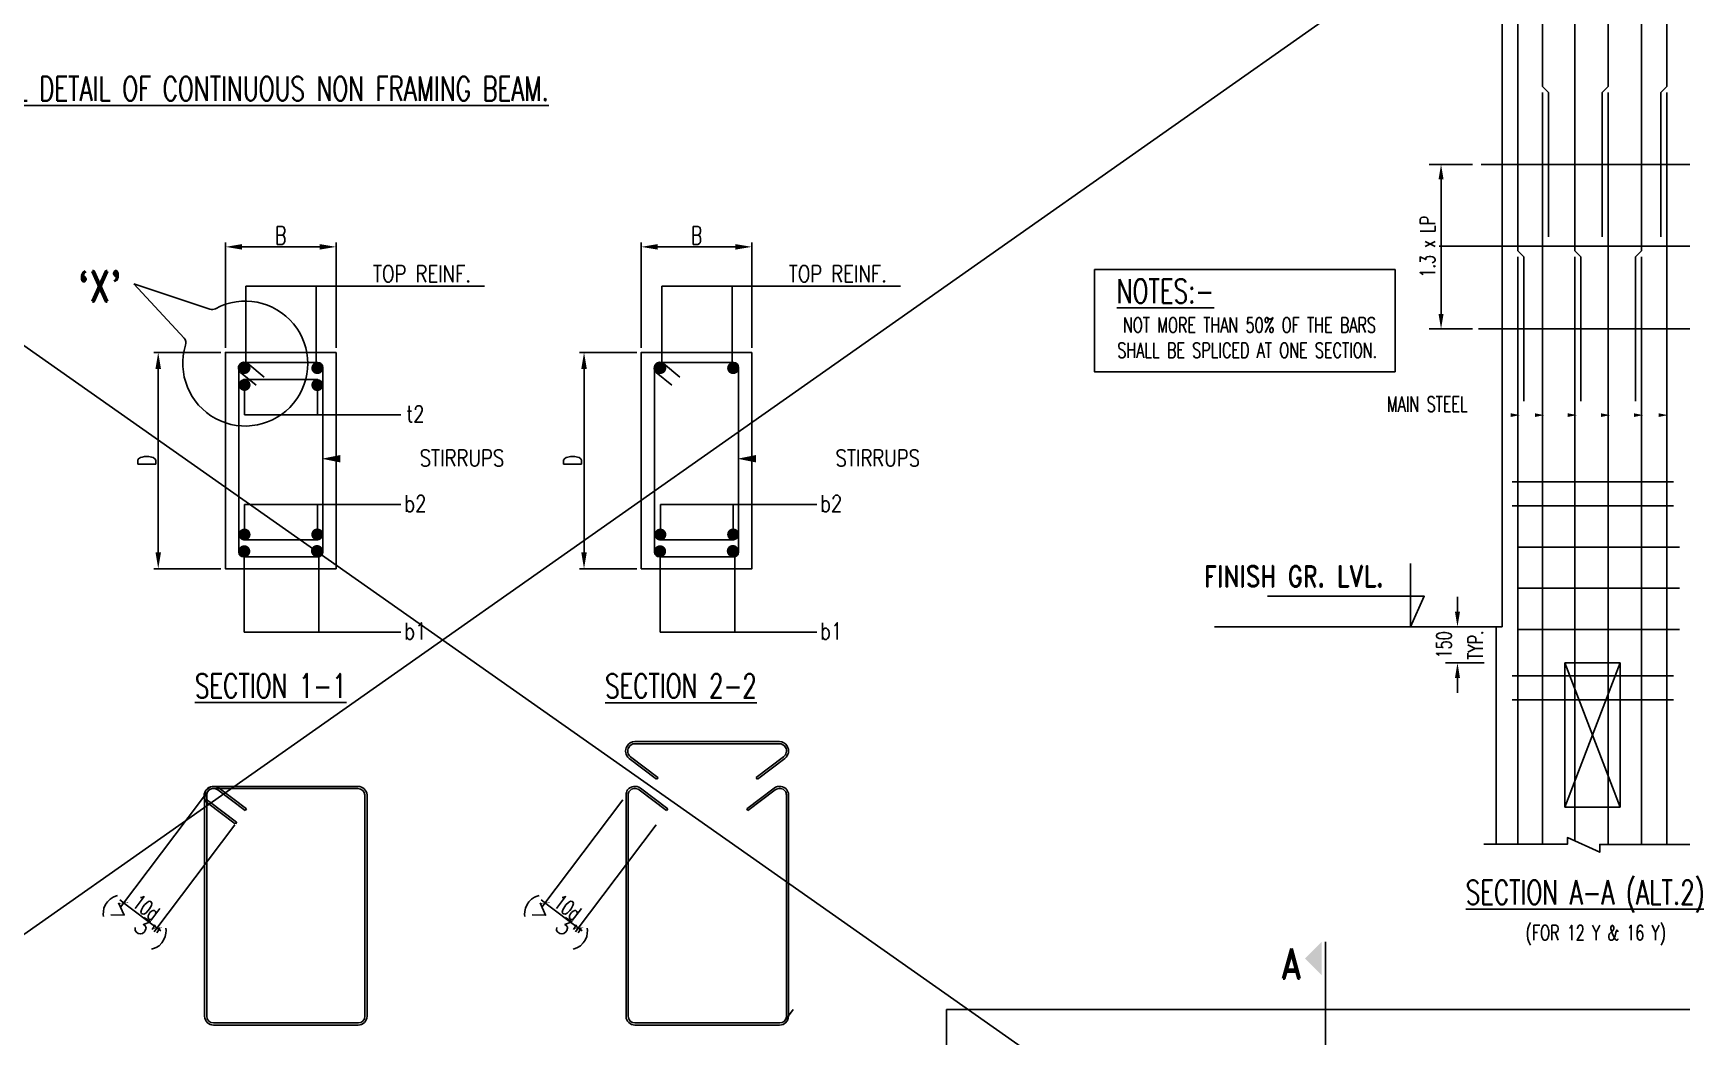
# Model space of a CAD drawing. Extents: x 489124 to 794428, y -356295 to -29813.
# Drawn here: x 555974 to 583374, y -71920 to -55239 of the extents above; entities that cross this region are included whole.
import ezdxf
from ezdxf.enums import TextEntityAlignment as Align
from ezdxf.lldxf.tags import DXFTag

# ---------------------------------------------------------------- set-up
doc = ezdxf.new("R2010")
doc.units = 0
doc.header["$LTSCALE"] = 500
doc.header["$MEASUREMENT"] = 0
doc.layers.get('DEFPOINTS').update_dxf_attribs({"color": 4})
for name, color, linetype in [('BEAM', 4, 'Continuous'), ('CEN', 8, 'CENTER'), ('DIM', 5, 'Continuous'), ('DIM1', 5, 'Continuous'), ('FOOT', 4, 'Continuous'), ('FRAME', 6, 'Continuous'), ('LINK', 2, 'Continuous'), ('REINFORCEMENT', 6, 'Continuous'), ('SECT', 1, 'Continuous'), ('STEEL', 6, 'Continuous'), ('TXT', 4, 'Continuous'), ('TXT1', 2, 'Continuous')]:
    doc.layers.add(name, color=color, linetype=linetype)
doc.layers.add('HEADING-TXT', color=1, linetype='Continuous', lineweight=25)
doc.styles.add('ROMAND', font='romand')
doc.styles.add('ROMANS', font='r.shx', dxfattribs={"width": 0.7, "bigfont": 'bigfont.shx'})
doc.styles.add('ROMENT', font='r.shx', dxfattribs={"bigfont": 'bigfont.shx'})
tags = doc.linetypes.add('CENTER', pattern=[2, 1.25, -0.25, 0.25, -0.25]).pattern_tags.tags
tags[10:11] = [DXFTag(74, 4), DXFTag(75, 0), DXFTag(340, '0'), DXFTag(46, 1.0), DXFTag(50, 0.0), DXFTag(44, 0.0), DXFTag(45, 0.0)]
tags[8:9] = [DXFTag(74, 4), DXFTag(75, 0), DXFTag(340, '0'), DXFTag(46, 1.0), DXFTag(50, 0.0), DXFTag(44, 0.0), DXFTag(45, 0.0)]
tags[6:7] = [DXFTag(74, 4), DXFTag(75, 0), DXFTag(340, '0'), DXFTag(46, 1.0), DXFTag(50, 0.0), DXFTag(44, 0.0), DXFTag(45, 0.0)]
tags[4:5] = [DXFTag(74, 4), DXFTag(75, 0), DXFTag(340, '0'), DXFTag(46, 1.0), DXFTag(50, 0.0), DXFTag(44, 0.0), DXFTag(45, 0.0)]
tags = doc.linetypes.add('HIDDEN', pattern=[0.375, 0.25, -0.125]).pattern_tags.tags
tags[6:7] = [DXFTag(74, 4), DXFTag(75, 0), DXFTag(340, '0'), DXFTag(46, 1.0), DXFTag(50, 0.0), DXFTag(44, 0.0), DXFTag(45, 0.0)]
tags[4:5] = [DXFTag(74, 4), DXFTag(75, 0), DXFTag(340, '0'), DXFTag(46, 1.0), DXFTag(50, 0.0), DXFTag(44, 0.0), DXFTag(45, 0.0)]
doc.dimstyles.new('Copy of INT2TIMES', dxfattribs={"dimtxt": 300, "dimasz": 275, "dimexe": 75, "dimexo": 75, "dimgap": 40, "dimtad": 1, "dimdec": 0, "dimlfac": 0.5, "dimrnd": 5, "dimzin": 0, "dimdsep": 46, "dimtxsty": 'ROMANS', "dimcen": -1, "dimclrd": 5, "dimclre": 5, "dimclrt": 4, "dimadec": 0, "dimazin": 0, "dimtfac": 1, "dimtdec": 0, "dimtix": 1, "dimtofl": 0, "dimtmove": 2, "dimatfit": 3, "dimfxl": 0, "dimtolj": 1, "dimtzin": 0, "dimarcsym": 0})
doc.dimstyles.new('dim25', dxfattribs={"dimtxt": 250, "dimasz": 250, "dimexe": 200, "dimexo": 200, "dimgap": 100, "dimtad": 1, "dimdec": 0, "dimlfac": 0.25, "dimzin": 0, "dimdsep": 46, "dimtxsty": 'ROMANS', "dimcen": 0, "dimclrd": 5, "dimclre": 5, "dimclrt": 4, "dimadec": 0, "dimazin": 0, "dimtfac": 1, "dimtdec": 0, "dimtix": 1, "dimtofl": 0, "dimtmove": 2, "dimatfit": 3, "dimfxl": 0, "dimtolj": 1, "dimtzin": 0, "dimlwd": -1, "dimlwe": -1, "dimarcsym": 0})
doc.dimstyles.new('INT25', dxfattribs={"dimtxt": 250, "dimasz": 80, "dimexe": 60, "dimexo": 60, "dimgap": 40, "dimtad": 1, "dimdec": 0, "dimlfac": 0.25, "dimzin": 0, "dimdsep": 46, "dimtxsty": 'ROMANS', "dimblk": 'DIMTICK', "dimblk1": 'DIMTICK', "dimblk2": 'DIMTICK', "dimsah": 1, "dimcen": -0.25, "dimclrd": 7, "dimclre": 7, "dimclrt": 4, "dimadec": 0, "dimazin": 0, "dimtfac": 1, "dimtdec": 0, "dimtix": 1, "dimtofl": 0, "dimtmove": 2, "dimatfit": 3, "dimldrblk": 'DIMTICK', "dimfxl": 0, "dimtolj": 1, "dimtzin": 0, "dimarcsym": 0})

# ---------------------------------------------------------------- blocks, each defined once
blk = doc.blocks.new('*D32')
at = {"layer": 'DEFPOINTS', "color": 0}
for p in [(579657, -65114), (580240, -65114), (580300, -65714)]:
    blk.add_point(p, dxfattribs=at)
at = {"layer": 'DIM', "color": 5}
for p, q in [((579657, -64864), (579657, -64614)), ((580040, -65114), (579457, -65114)), ((580100, -65714), (579457, -65714)), ((579657, -65964), (579657, -66214))]:
    blk.add_line(p, q, dxfattribs=at)
for points in [[(579615, -64864), (579699, -64864), (579657, -65114)], [(579615, -65964), (579699, -65964), (579657, -65714)]]:
    blk.add_solid(points, dxfattribs=at)
at = {"layer": 'DIM', "color": 4, "insert": (579432, -65414), "char_height": 250, "attachment_point": 5, "rotation": 90, "style": 'ROMANS'}
blk.add_mtext('\\A1;150', dxfattribs=at)
blk = doc.blocks.new('*D41')
at = {"layer": 'DEFPOINTS', "color": 0}
for p in [(579384, -57425), (580108, -57425), (580108, -60160)]:
    blk.add_point(p, dxfattribs=at)
at = {"layer": 'DIM', "color": 5}
for p, q in [((579908, -57425), (579184, -57425)), ((579384, -59910), (579384, -57675)), ((579908, -60160), (579184, -60160))]:
    blk.add_line(p, q, dxfattribs=at)
for points in [[(579342, -57675), (579426, -57675), (579384, -57425)], [(579342, -59910), (579426, -59910), (579384, -60160)]]:
    blk.add_solid(points, dxfattribs=at)
at = {"layer": 'DIM', "color": 4, "insert": (579159, -58793), "char_height": 250, "attachment_point": 5, "rotation": 90, "style": 'ROMANS'}
blk.add_mtext('\\A1;1.3 x LP', dxfattribs=at)
blk = doc.blocks.new('*D70')
at = {"layer": 'DEFPOINTS', "color": 0, "ltscale": 2}
for p in [(561014, -58796), (559174, -60550), (561014, -60550)]:
    blk.add_point(p, dxfattribs=at)
at = {"layer": 'DIM', "color": 5, "lineweight": -2, "ltscale": 2}
for p, q in [((559174, -60475), (559174, -58721)), ((559449, -58796), (560739, -58796)), ((561014, -60475), (561014, -58721))]:
    blk.add_line(p, q, dxfattribs=at)
at = {"layer": 'DIM', "color": 5, "ltscale": 2}
for points in [[(559449, -58750), (559449, -58842), (559174, -58796)], [(560739, -58750), (560739, -58842), (561014, -58796)]]:
    blk.add_solid(points, dxfattribs=at)
at = {"layer": 'DIM', "color": 4, "ltscale": 2, "insert": (560094, -58606), "char_height": 300, "attachment_point": 5, "style": 'ROMANS'}
blk.add_mtext('\\A1;B', dxfattribs=at)
blk = doc.blocks.new('DIMTICK')
for p, q in [((-1, 0), (1, 0)), ((0, 1), (0, -1))]:
    blk.add_line(p, q)
at = {"color": 2, "const_width": 0.1}
blk.add_lwpolyline([(0.71, 0.71), (-0.71, -0.71)], dxfattribs=at)
blk = doc.blocks.new('*D71')
at = {"layer": 'DEFPOINTS', "color": 0}
for p in [(558811, -67944), (559365, -68362), (557481, -69705)]:
    blk.add_point(p, dxfattribs=at)
at = {"layer": 'DIM', "color": 7, "lineweight": -2}
for p, q in [((558775, -67992), (557445, -69753)), ((559329, -68410), (557999, -70171)), ((557971, -70075), (557545, -69754))]:
    blk.add_line(p, q, dxfattribs=at)
at = {"layer": 'DIM', "color": 7, "lineweight": -2, "xscale": 80, "yscale": 80, "zscale": 80}
for p, rotation in [((557481, -69705), 142.943955841153), ((558035, -70123), 322.943955841153)]:
    blk.add_blockref('DIMTICK', p, dxfattribs=dict(at, rotation=rotation))
at = {"layer": 'DIM', "color": 4, "insert": (557857, -69783), "char_height": 250, "attachment_point": 5, "rotation": 322.944, "style": 'ROMANS'}
blk.add_mtext('\\A1;10d', dxfattribs=at)
blk = doc.blocks.new('*D72')
at = {"layer": 'DEFPOINTS', "color": 0, "ltscale": 2}
for p in [(558057, -60550), (559174, -60550), (559174, -64150)]:
    blk.add_point(p, dxfattribs=at)
at = {"layer": 'DIM', "color": 5, "lineweight": -2, "ltscale": 2}
for p, q in [((559099, -60550), (557982, -60550)), ((558057, -63875), (558057, -60825)), ((559099, -64150), (557982, -64150))]:
    blk.add_line(p, q, dxfattribs=at)
at = {"layer": 'DIM', "color": 5, "ltscale": 2}
for points in [[(558011, -60825), (558103, -60825), (558057, -60550)], [(558011, -63875), (558103, -63875), (558057, -64150)]]:
    blk.add_solid(points, dxfattribs=at)
at = {"layer": 'DIM', "color": 4, "ltscale": 2, "insert": (557867, -62350), "char_height": 300, "attachment_point": 5, "rotation": 90, "style": 'ROMANS'}
blk.add_mtext('\\A1;D', dxfattribs=at)
blk = doc.blocks.new('*D73')
at = {"layer": 'DEFPOINTS', "color": 0}
for p in [(565818, -67944), (566372, -68362), (564488, -69705)]:
    blk.add_point(p, dxfattribs=at)
at = {"layer": 'DIM', "color": 7, "lineweight": -2}
for p, q in [((565782, -67992), (564452, -69753)), ((566335, -68410), (565005, -70171)), ((564978, -70075), (564552, -69754))]:
    blk.add_line(p, q, dxfattribs=at)
at = {"layer": 'DIM', "color": 7, "lineweight": -2, "xscale": 80, "yscale": 80, "zscale": 80}
for p, rotation in [((564488, -69705), 142.943955841153), ((565042, -70123), 322.943955841153)]:
    blk.add_blockref('DIMTICK', p, dxfattribs=dict(at, rotation=rotation))
at = {"layer": 'DIM', "color": 4, "insert": (564864, -69783), "char_height": 250, "attachment_point": 5, "rotation": 322.944, "style": 'ROMANS'}
blk.add_mtext('\\A1;10d', dxfattribs=at)
blk = doc.blocks.new('*D127')
at = {"layer": 'DEFPOINTS', "color": 0, "ltscale": 2}
for p in [(567927, -58796), (566087, -60550), (567927, -60550)]:
    blk.add_point(p, dxfattribs=at)
at = {"layer": 'DIM', "color": 5, "lineweight": -2, "ltscale": 2}
for p, q in [((566087, -60475), (566087, -58721)), ((566362, -58796), (567652, -58796)), ((567927, -60475), (567927, -58721))]:
    blk.add_line(p, q, dxfattribs=at)
at = {"layer": 'DIM', "color": 5, "ltscale": 2}
for points in [[(566362, -58750), (566362, -58842), (566087, -58796)], [(567652, -58750), (567652, -58842), (567927, -58796)]]:
    blk.add_solid(points, dxfattribs=at)
at = {"layer": 'DIM', "color": 4, "ltscale": 2, "insert": (567007, -58606), "char_height": 300, "attachment_point": 5, "style": 'ROMANS'}
blk.add_mtext('\\A1;B', dxfattribs=at)
blk = doc.blocks.new('*D128')
at = {"layer": 'DEFPOINTS', "color": 0, "ltscale": 2}
for p in [(565136, -60550), (566087, -60550), (566087, -64150)]:
    blk.add_point(p, dxfattribs=at)
at = {"layer": 'DIM', "color": 5, "lineweight": -2, "ltscale": 2}
for p, q in [((566012, -60550), (565061, -60550)), ((565136, -63875), (565136, -60825)), ((566012, -64150), (565061, -64150))]:
    blk.add_line(p, q, dxfattribs=at)
at = {"layer": 'DIM', "color": 5, "ltscale": 2}
for points in [[(565090, -60825), (565182, -60825), (565136, -60550)], [(565090, -63875), (565182, -63875), (565136, -64150)]]:
    blk.add_solid(points, dxfattribs=at)
at = {"layer": 'DIM', "color": 4, "ltscale": 2, "insert": (564946, -62350), "char_height": 300, "attachment_point": 5, "rotation": 90, "style": 'ROMANS'}
blk.add_mtext('\\A1;D', dxfattribs=at)

msp = doc.modelspace()

# ---------------------------------------------------------------- linework, layer by layer
at = {"layer": 'BEAM', "elevation": 0}
for points in [[(561014, -60550.134), (559174, -60550.134), (559174, -64150.134), (561014, -64150.134)], [(567927, -60550.134), (566087, -60550.134), (566087, -64150.134), (567927, -64150.134)]]:
    msp.add_lwpolyline(points, close=True, dxfattribs=at)
at = {"layer": 'CEN'}
for p, q in [((580050.691, -57425.064), (584520.691, -57425.064)), ((579355.254, -58786.617), (583825.253, -58786.617)), ((580007.865, -60160.462), (584477.865, -60160.462)), ((577462.335, -71213.546), (577462.335, -85935.779))]:
    msp.add_line(p, q, dxfattribs=at)
at = {"layer": 'DIM', "color": 2}
for p, q in [((520770.925, -94887), (604791.327, -35782.252)), ((520770.925, -35782.252), (604791.327, -94887))]:
    msp.add_line(p, q, dxfattribs=at)
at = {"layer": 'DIM'}
for p, q in [((557651.316, -59412.357), (558485.841, -60312.499)), ((558914.238, -59832.796), (557651.316, -59412.357)), ((559514.037, -59449.158), (563483.214, -59449.158)), ((566427.037, -59449.158), (570396.214, -59449.158)), ((581439.865, -65714.367), (582359.865, -68114.367)), ((582359.865, -65714.367), (581439.865, -68114.367)), ((558753.613, -68020.209), (558896.606, -67830.837)), ((568610.072, -71480.593), (568467.079, -71669.965))]:
    msp.add_line(p, q, dxfattribs=at)
at = {"layer": 'DIM', "ltscale": 2}
for p, q in [((559491.43, -61092.289), (559491.43, -61591.589)), ((560702.079, -61094.367), (560702.079, -61593.666)), ((559491.43, -61591.589), (562092, -61591.589)), ((559491.43, -63580.433), (559491.43, -63081.134)), ((559491.43, -63081.134), (562092, -63081.134)), ((560702.079, -63578.356), (560702.079, -63079.057)), ((566404.43, -63580.433), (566404.43, -63081.134)), ((566404.43, -63081.134), (569005, -63081.134)), ((567615.079, -63578.356), (567615.079, -63079.057)), ((559487.75, -63808.085), (559487.75, -65201.155)), ((566400.75, -63808.085), (566400.75, -65201.155)), ((559487.75, -65201.155), (562092, -65201.155)), ((566400.75, -65201.155), (569005, -65201.155))]:
    msp.add_line(p, q, dxfattribs=at)
at = {"layer": 'DIM', "color": 3, "linetype": 'Continuous'}
msp.add_line((580399.865, -65114.367), (575618.329, -65114.367), dxfattribs=at)
at = {"layer": 'DIM', "flags": 128}
for points in [[(580543.722, -61594.026, 61.213, 0, 0), (580696.652, -61594.026, 0, 0, 0), (578781.372, -61594.026, 0, 0, 0)], [(580944.222, -61594.026, 61.213, 0, 0), (581097.152, -61594.026, 0, 0, 0), (579181.872, -61594.026, 0, 0, 0)], [(581490.32, -61594.026, 61.213, 0, 0), (581643.25, -61594.026, 0, 0, 0), (579727.97, -61594.026, 0, 0, 0)], [(582041.162, -61594.026, 61.213, 0, 0), (582194.092, -61594.026, 0, 0, 0), (580278.812, -61594.026, 0, 0, 0)], [(582589.533, -61594.026, 61.213, 0, 0), (582742.463, -61594.026, 0, 0, 0), (580827.183, -61594.026, 0, 0, 0)], [(583000.812, -61594.026, 61.213, 0, 0), (583153.742, -61594.026, 0, 0, 0), (581238.462, -61594.026, 0, 0, 0)]]:
    msp.add_lwpolyline(points, format="xyseb", dxfattribs=at)
at = {"layer": 'DIM', "ltscale": 2, "elevation": 0, "flags": 128}
for points in [[(562341.372, -62319.225, 0, 0, 0), (560776.35, -62319.225, 0, 122.425, 0), (561082.211, -62319.225, 0, 0, 0)], [(569254.372, -62319.225, 0, 0, 0), (567689.35, -62319.225, 0, 122.425, 0), (567995.211, -62319.225, 0, 0, 0)]]:
    msp.add_lwpolyline(points, format="xyseb", dxfattribs=at)
at = {"layer": 'DIM'}
for centre, radius, start, end in [((559503.994, -60737.131), 1038.125, 162.769959, 118.4573681), ((558952.142, -59718.94), 120, 251.5869007, 298.4573681), ((558397.842, -60394.084), 120, 342.769959, 42.8337243)]:
    msp.add_arc(centre, radius, start, end, dxfattribs=at)
at = {"layer": 'DIM1'}
for p, q in [((559514.037, -60719.7), (559514.037, -59449.158)), ((560684.188, -60719.7), (560684.188, -59449.158)), ((566427.037, -60719.7), (566427.037, -59449.158)), ((567597.188, -60719.7), (567597.188, -59449.158)), ((560728.11, -63808.085), (560728.11, -65201.155)), ((567641.11, -63808.085), (567641.11, -65201.155))]:
    msp.add_line(p, q, dxfattribs=at)
msp.add_lwpolyline([(580094.865, -68731.044), (581484.365, -68731.044), (581484.365, -68620.044), (582023.365, -68863.544), (582023.365, -68733.044), (583764.865, -68733.044)], dxfattribs=at)
at = {"layer": 'FOOT', "linetype": 'Continuous'}
for p, q in [((580399.865, -54214.367), (580399.865, -65114.367)), ((580299.865, -65114.367), (580299.865, -68731.044)), ((581439.865, -65714.367), (582359.865, -65714.367)), ((581439.865, -65714.367), (581439.865, -68114.367)), ((582359.865, -65714.367), (582359.865, -68114.367)), ((581439.865, -68114.367), (582359.865, -68114.367))]:
    msp.add_line(p, q, dxfattribs=at)
msp.add_lwpolyline([(573621.426, -59173.522), (578620.489, -59173.522), (578620.489, -60874.008), (573621.426, -60874.008)], close=True, dxfattribs=at)
at = {"layer": 'FOOT', "linetype": 'HIDDEN', "ltscale": 5}
msp.add_lwpolyline([(571161.074, -71477.996), (583755.95, -71477.996), (583755.95, -85782.412), (571161.074, -85782.412)], close=True, dxfattribs=at)
at = {"layer": 'FRAME'}
for p, q in [((581071.641, -56128.646), (581071.641, -44728.646)), ((582164.885, -56128.646), (582164.885, -44728.646)), ((583139.865, -56128.646), (583139.865, -44728.646)), ((580659.865, -58860.462), (580659.865, -47521.646)), ((581610.059, -58860.462), (581610.059, -47521.646)), ((582717.496, -58860.462), (582717.496, -47521.646)), ((581171.641, -56228.646), (581071.641, -56128.646)), ((582064.885, -56228.646), (582164.885, -56128.646)), ((583039.865, -56228.646), (583139.865, -56128.646)), ((581071.641, -68731.044), (581071.641, -56228.646)), ((581171.641, -58628.646), (581171.641, -56228.646)), ((582064.885, -58628.646), (582064.885, -56228.646)), ((582164.885, -68733.044), (582164.885, -56228.646)), ((583039.865, -58628.646), (583039.865, -56228.646)), ((583139.865, -68733.044), (583139.865, -56228.646)), ((580759.865, -58960.462), (580659.865, -58860.462)), ((581710.059, -58960.462), (581610.059, -58860.462)), ((582617.496, -58960.462), (582717.496, -58860.462)), ((580659.865, -68731.044), (580659.865, -58960.462)), ((580759.865, -61360.462), (580759.865, -58960.462)), ((581610.059, -68676.828), (581610.059, -58960.462)), ((581710.059, -61360.462), (581710.059, -58960.462)), ((582617.496, -61360.462), (582617.496, -58960.462)), ((582717.496, -68733.044), (582717.496, -58960.462)), ((582164.885, -68733.044), (582164.885, -65813.539))]:
    msp.add_line(p, q, dxfattribs=at)
at = {"layer": 'LINK'}
for p, q in [((580567.128, -62701.204), (583247.674, -62701.204)), ((580567.128, -63101.204), (583247.674, -63101.204)), ((580667.128, -63787.204), (583347.674, -63787.204)), ((580667.128, -64473.204), (583347.674, -64473.204)), ((580667.128, -65159.204), (583347.674, -65159.204)), ((580567.128, -65927.529), (583247.674, -65927.529)), ((580567.128, -66327.529), (583247.674, -66327.529)), ((566368.043, -67622.255), (566346.952, -67650.187)), ((567995.338, -67622.255), (568016.429, -67650.187)), ((559523.273, -68141.219), (559502.182, -68169.15)), ((566530.121, -68141.219), (566509.03, -68169.15)), ((567840.412, -68141.219), (567861.503, -68169.15)), ((559364.771, -68361.889), (559343.68, -68389.821))]:
    msp.add_line(p, q, dxfattribs=at)
at = {"layer": 'LINK', "elevation": 0}
for points in [[(566342.386, -67646.436), (565887.915, -67303.278, -0.391379955), (565851.167, -67097.951, -0.391379955)], [(567181.691, -67023.399), (565979.074, -67023.399, 0.270159719), (565851.167, -67097.951, 0.270159719)], [(566363.477, -67618.504), (565909.019, -67275.356, -0.381213026), (565878.46, -67120.373, -0.381213026)], [(567181.691, -67058.399), (565979.074, -67058.399, 0.284887278), (565878.749, -67120.611, 0.284887278)], [(567181.691, -67023.399), (568384.307, -67023.399, -0.270159719), (568512.215, -67097.951, -0.270159719)], [(567181.691, -67058.399), (568384.307, -67058.399, -0.284887278), (568484.632, -67120.611, -0.284887278)], [(567999.904, -67618.504), (568454.363, -67275.356, 0.381213026), (568484.922, -67120.373, 0.381213026)], [(568020.995, -67646.436), (568475.466, -67303.278, 0.391379955), (568512.215, -67097.951, 0.391379955)], [(559335.539, -68392.86), (558881.068, -68049.703, -0.391379955), (558844.319, -67844.376, -0.391379955)], [(558853.779, -67828.061, 0.148969914), (558828.802, -67910.033), (558828.802, -70577.668)], [(560174.843, -67769.824), (558972.227, -67769.824, 0.270159719), (558844.319, -67844.376, 0.270159719)], [(558853.779, -67828.061, -0.414213562), (559069.012, -67798.211), (559523.273, -68141.219)], [(559356.63, -68364.928), (558902.171, -68021.78, -0.381213026), (558871.612, -67866.798, -0.381213026)], [(558883.787, -67846.18, 0.152834704), (558863.802, -67910.033), (558863.802, -70577.668)], [(560174.843, -67804.824), (558972.227, -67804.824, 0.284887278), (558871.901, -67867.035, 0.284887278)], [(558883.954, -67846.281, -0.40520968), (559047.909, -67826.133), (559502.182, -68169.15)], [(565860.627, -67828.061, 0.148969914), (565835.65, -67910.033), (565835.65, -70577.668)], [(565860.627, -67828.061, -0.414213562), (566075.859, -67798.211), (566530.121, -68141.219)], [(565890.634, -67846.18, 0.152834704), (565870.65, -67910.033), (565870.65, -70577.668)], [(565890.801, -67846.281, -0.40520968), (566054.756, -67826.133), (566509.03, -68169.15)], [(568509.906, -67828.061, 0.414213562), (568294.673, -67798.211), (567840.412, -68141.219)], [(568479.731, -67846.281, 0.40520968), (568315.777, -67826.133), (567861.503, -68169.15)], [(568479.898, -67846.18, -0.152834704), (568499.883, -67910.033), (568499.883, -70577.668)], [(568509.906, -67828.061, -0.148969914), (568534.883, -67910.033), (568534.883, -70577.668)], [(560178.419, -71737.769), (558975.802, -71737.769, -0.414213562), (558828.802, -71590.769), (558828.802, -70577.668)], [(560178.419, -71702.769), (558975.802, -71702.769, -0.414213562), (558863.802, -71590.769), (558863.802, -70577.668)], [(560178.419, -71737.769), (561381.035, -71737.769, 0.414213562), (561528.035, -71590.769), (561528.035, -70577.668)], [(560178.419, -71702.769), (561381.035, -71702.769, 0.414213562), (561493.035, -71590.769), (561493.035, -70577.668)], [(567185.266, -71737.769), (565982.65, -71737.769, -0.414213562), (565835.65, -71590.769), (565835.65, -70577.668)], [(567185.266, -71702.769), (565982.65, -71702.769, -0.414213562), (565870.65, -71590.769), (565870.65, -70577.668)], [(567185.266, -71737.769), (568387.883, -71737.769, 0.414213562), (568534.883, -71590.769), (568534.883, -70577.668)], [(567185.266, -71702.769), (568387.883, -71702.769, 0.414213562), (568499.883, -71590.769), (568499.883, -70577.668)]]:
    msp.add_lwpolyline(points, format="xyb", dxfattribs=at)
for points in [[(560174.843, -67769.824), (561377.46, -67769.824)], [(560174.843, -67804.824), (561377.46, -67804.824)], [(561493.035, -67910.033), (561493.035, -70577.668)], [(561528.035, -67910.033), (561528.035, -70577.668)]]:
    msp.add_lwpolyline(points, dxfattribs=at)
at = {"layer": 'LINK'}
for centre, radius, start, end in [((561378.932, -67919.201), 149.385, 3.5184285, 90.5648021), ((561378.918, -67919.308), 114.493, 4.6462872, 90.7298608)]:
    msp.add_arc(centre, radius, start, end, dxfattribs=at)
at = {"layer": 'REINFORCEMENT', "linetype": 'Continuous', "const_width": 100, "elevation": 0}
for points in [[(559441.43, -60809.856, 1), (559541.43, -60809.856, 1)], [(560652.079, -60811.933, 1), (560752.079, -60811.933, 1)], [(566354.43, -60809.856, 1), (566454.43, -60809.856, 1)], [(567565.079, -60811.933, 1), (567665.079, -60811.933, 1)], [(559441.43, -61092.289, 1), (559541.43, -61092.289, 1)], [(560652.079, -61094.367, 1), (560752.079, -61094.367, 1)], [(559441.43, -63580.433, -1), (559541.43, -63580.433, -1)], [(560652.079, -63578.356, -1), (560752.079, -63578.356, -1)], [(566354.43, -63580.433, -1), (566454.43, -63580.433, -1)], [(567565.079, -63578.356, -1), (567665.079, -63578.356, -1)], [(559437.75, -63858.085, 1), (559537.75, -63858.085, 1)], [(560646.098, -63853.809, 1), (560746.098, -63853.809, 1)], [(566350.75, -63858.085, 1), (566450.75, -63858.085, 1)], [(567559.098, -63853.809, 1), (567659.098, -63853.809, 1)]]:
    msp.add_lwpolyline(points, format="xyb", close=True, dxfattribs=at)
at = {"layer": 'SECT'}
msp.add_line((577462.335, -71213.546), (577462.335, -70353.563), dxfattribs=at)
msp.add_solid([(577398.89, -70907.71), (577398.89, -70353.563), (577122.61, -70631.43)], dxfattribs=at)
at = {"layer": 'STEEL'}
for p, q in [((559396.308, -60799.7), (559396.308, -63873.022)), ((559476.308, -60719.7), (560711.692, -60719.7)), ((560791.692, -60799.7), (560791.692, -63873.022)), ((566309.308, -60799.7), (566309.308, -63873.022)), ((566389.308, -60719.7), (567624.692, -60719.7)), ((567704.692, -60799.7), (567704.692, -63873.022)), ((559476.308, -61002.134), (560711.692, -61002.134)), ((559476.308, -63670.589), (560711.692, -63670.589)), ((566389.308, -63670.589), (567624.692, -63670.589)), ((559476.308, -63953.022), (560711.692, -63953.022)), ((566389.308, -63953.022), (567624.692, -63953.022))]:
    msp.add_line(p, q, dxfattribs=at)
at = {"layer": 'STEEL', "elevation": 0}
for points in [[(559682.796, -61097.819), (559424.469, -60883.536, -1), (559545.916, -60737.128), (559815.757, -60960.963)], [(566595.796, -61097.819), (566337.469, -60883.536, -1), (566458.916, -60737.128), (566728.757, -60960.963)]]:
    msp.add_lwpolyline(points, format="xyb", dxfattribs=at)
at = {"layer": 'STEEL'}
for centre, start, end in [((559476.308, -60799.7), 90, 180), ((560711.692, -60799.7), 0, 90), ((566389.308, -60799.7), 90, 180), ((567624.692, -60799.7), 0, 90), ((559476.308, -63873.022), 180, 270), ((560711.692, -63873.022), 270, 0), ((566389.308, -63873.022), 180, 270), ((567624.692, -63873.022), 270, 0)]:
    msp.add_arc(centre, 80, start, end, dxfattribs=at)
at = {"layer": 'TXT1'}
msp.add_lwpolyline([(578875.417, -64063.795), (578875.417, -65114.367), (579105.021, -64605.561), (576495.89, -64605.561)], dxfattribs=at)

# ---------------------------------------------------------------- texts
at = {"layer": 'HEADING-TXT', "color": 6, "style": 'ROMANS', "width": 0.7}
for s, p in [('%%UTYPICAL DETAIL OF CONTINUOUS NON FRAMING BEAM.', (554459.449, -56365.276)), ('%%USECTION 1-1', (558668.086, -66295.07)), ('%%USECTION 2-2', (565486.846, -66297.189))]:
    msp.add_text(s, height=400, dxfattribs=at).set_placement(p)
msp.add_text('%%UNOTES:-', height=400, dxfattribs=at).set_placement((574801.264, -59731.179), align=Align.CENTER)
msp.add_text('%%uSECTION A-A (ALT.2)', height=400, dxfattribs=at).set_placement((581781.482, -69558.544), align=Align.MIDDLE)
at = {"layer": 'TXT', "linetype": 'ByBlock', "style": 'ROMANS'}
for s, height, width, p in [('TOP REINF.', 275, 0.8, (562442.31, -59243.215)), ('TOP REINF.', 275, 0.8, (569355.31, -59243.215)), (' NOT MORE THAN 50% OF THE BARS', 250, 0.7, (576138.697, -60097.139)), ('SHALL BE SPLICED AT ONE SECTION.', 250, 0.7, (576162.427, -60515.963)), ('MAIN STEEL', 250, 0.7, (579156.123, -61412.012)), ('t2', 275, 0.8, (562332.732, -61575.806)), ('b2', 275, 0.8, (562332.732, -63065.352)), ('b2', 275, 0.8, (569245.732, -63065.352)), ('b1', 275, 0.8, (562332.732, -65185.373)), ('b1', 275, 0.8, (569245.732, -65185.373))]:
    msp.add_text(s, height=height, dxfattribs=dict(at, width=width)).set_placement(p, align=Align.MIDDLE)
at = {"layer": 'TXT', "style": 'ROMENT', "width": 0.8}
for p in [(562403.919, -62445.629), (569316.919, -62445.629)]:
    msp.add_text('STIRRUPS', height=275, dxfattribs=at).set_placement(p)
at = {"layer": 'TXT', "style": 'ROMANS', "width": 0.7}
msp.add_text('TYP.', height=250, rotation=90, dxfattribs=at).set_placement((579955.8, -65418.63), align=Align.MIDDLE)
at = {"layer": 'TXT', "linetype": 'ByBlock', "style": 'ROMANS'}
for p in [(557664.092, -70029.663), (564670.939, -70029.663)]:
    msp.add_text('(> 3")', height=275, rotation=325.7906324, dxfattribs=at).set_placement(p, align=Align.MIDDLE)
at = {"layer": 'TXT', "style": 'ROMANS', "width": 0.7}
msp.add_text('(FOR 12 Y & 16 Y)', height=250, dxfattribs=at).set_placement((581957.482, -70220.044), align=Align.MIDDLE)
at = {"layer": 'TXT1', "style": 'ROMAND', "width": 0.8}
msp.add_text("`X'", height=500, dxfattribs=at).set_placement((557086.075, -59702.104), align=Align.CENTER)
for s, height, p in [('FINISH GR. LVL.', 350, (576936.206, -64272.542)), ('A', 500, (576894.923, -70713.256))]:
    msp.add_text(s, height=height, dxfattribs=at).set_placement(p, align=Align.MIDDLE)

# ---------------------------------------------------------------- dimensions: what is measured, and where the dimension line sits
at = {"layer": 'DIM'}
for base, p1, p2, text, picture, middle in [((579383.865, -57425.064), (580107.865, -60160.462), (580107.865, -57425.064), '1.3 x LP', '*D41', (579158.865, -58792.763)), ((579656.952, -65114.367), (580299.865, -65714.367), (580239.865, -65114.367), '150', '*D32', (579431.952, -65414.367))]:
    dim = msp.add_linear_dim(base=base, p1=p1, p2=p2, angle=90, text=text, dimstyle='dim25', dxfattribs=at)
    dim.commit()
    dim.dimension.update_dxf_attribs({"geometry": picture, "text_midpoint": middle})
at = {"layer": 'DIM', "ltscale": 2}
for base, p1, p2, picture, middle in [((561014, -58795.732), (559174, -60550.134), (561014, -60550.134), '*D70', (560094, -58605.732)), ((567927, -58795.732), (566087, -60550.134), (567927, -60550.134), '*D127', (567007, -58605.732))]:
    dim = msp.add_linear_dim(base=base, p1=p1, p2=p2, text='B', dimstyle='Copy of INT2TIMES', dxfattribs=at)
    dim.commit()
    dim.dimension.update_dxf_attribs({"geometry": picture, "text_midpoint": middle})
for base, p1, p2, picture, middle in [((558056.913, -60550.134), (559174, -64150.134), (559174, -60550.134), '*D72', (557866.913, -62350.134)), ((565135.913, -60550.134), (566087, -64150.134), (566087, -60550.134), '*D128', (564945.913, -62350.134))]:
    dim = msp.add_linear_dim(base=base, p1=p1, p2=p2, angle=90, text='D', dimstyle='Copy of INT2TIMES', dxfattribs=at)
    dim.commit()
    dim.dimension.update_dxf_attribs({"geometry": picture, "text_midpoint": middle})
at = {"layer": 'DIM'}
for p1, p2, picture, middle in [((559364.771, -68361.889), (558811.225, -67943.912), '*D71', (557857.411, -69782.626)), ((566371.619, -68361.889), (565818.072, -67943.912), '*D73', (564864.258, -69782.626))]:
    dim = msp.add_aligned_dim(p1=p1, p2=p2, distance=2207.143, text='10d', dimstyle='INT25', dxfattribs=at)
    dim.commit()
    dim.dimension.update_dxf_attribs({"geometry": picture, "text_midpoint": middle})

doc.saveas('drawing.dxf')
